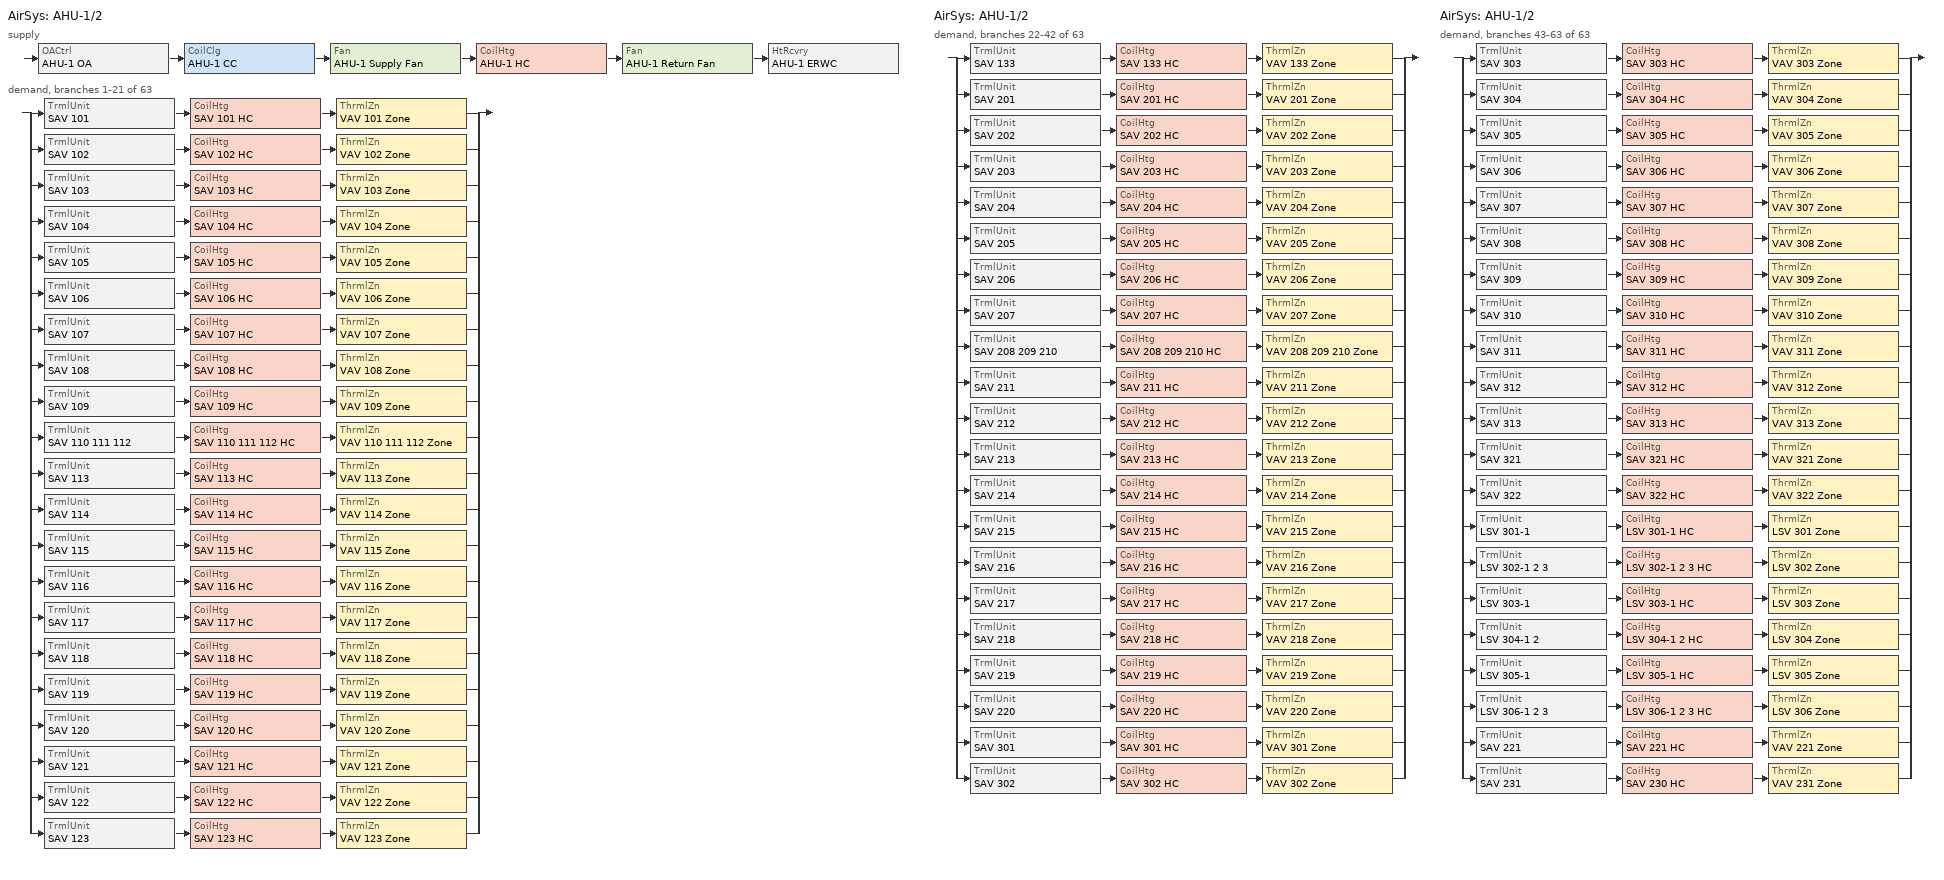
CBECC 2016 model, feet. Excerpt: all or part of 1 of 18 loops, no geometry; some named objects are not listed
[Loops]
AirSys 'AHU-1/2'
 supply: OACtrl 'AHU-1 OA' > CoilClg 'AHU-1 CC' > Fan 'AHU-1 Supply Fan' > CoilHtg 'AHU-1 HC' > Fan 'AHU-1 Return Fan' > HtRcvry 'AHU-1 ERWC'
 demand, branches 1-21 of 63: split
  | TrmlUnit 'SAV 101' > CoilHtg 'SAV 101 HC' > ThrmlZn 'VAV 101 Zone'
  | TrmlUnit 'SAV 102' > CoilHtg 'SAV 102 HC' > ThrmlZn 'VAV 102 Zone'
  | TrmlUnit 'SAV 103' > CoilHtg 'SAV 103 HC' > ThrmlZn 'VAV 103 Zone'
  | TrmlUnit 'SAV 104' > CoilHtg 'SAV 104 HC' > ThrmlZn 'VAV 104 Zone'
  | TrmlUnit 'SAV 105' > CoilHtg 'SAV 105 HC' > ThrmlZn 'VAV 105 Zone'
  | TrmlUnit 'SAV 106' > CoilHtg 'SAV 106 HC' > ThrmlZn 'VAV 106 Zone'
  | TrmlUnit 'SAV 107' > CoilHtg 'SAV 107 HC' > ThrmlZn 'VAV 107 Zone'
  | TrmlUnit 'SAV 108' > CoilHtg 'SAV 108 HC' > ThrmlZn 'VAV 108 Zone'
  | TrmlUnit 'SAV 109' > CoilHtg 'SAV 109 HC' > ThrmlZn 'VAV 109 Zone'
  | TrmlUnit 'SAV 110 111 112' > CoilHtg 'SAV 110 111 112 HC' > ThrmlZn 'VAV 110 111 112 Zone'
  | TrmlUnit 'SAV 113' > CoilHtg 'SAV 113 HC' > ThrmlZn 'VAV 113 Zone'
  | TrmlUnit 'SAV 114' > CoilHtg 'SAV 114 HC' > ThrmlZn 'VAV 114 Zone'
  | TrmlUnit 'SAV 115' > CoilHtg 'SAV 115 HC' > ThrmlZn 'VAV 115 Zone'
  | TrmlUnit 'SAV 116' > CoilHtg 'SAV 116 HC' > ThrmlZn 'VAV 116 Zone'
  | TrmlUnit 'SAV 117' > CoilHtg 'SAV 117 HC' > ThrmlZn 'VAV 117 Zone'
  | TrmlUnit 'SAV 118' > CoilHtg 'SAV 118 HC' > ThrmlZn 'VAV 118 Zone'
  | TrmlUnit 'SAV 119' > CoilHtg 'SAV 119 HC' > ThrmlZn 'VAV 119 Zone'
  | TrmlUnit 'SAV 120' > CoilHtg 'SAV 120 HC' > ThrmlZn 'VAV 120 Zone'
  | TrmlUnit 'SAV 121' > CoilHtg 'SAV 121 HC' > ThrmlZn 'VAV 121 Zone'
  | TrmlUnit 'SAV 122' > CoilHtg 'SAV 122 HC' > ThrmlZn 'VAV 122 Zone'
  | TrmlUnit 'SAV 123' > CoilHtg 'SAV 123 HC' > ThrmlZn 'VAV 123 Zone'
AirSys 'AHU-1/2'
 demand, branches 22-42 of 63: split
  | TrmlUnit 'SAV 133' > CoilHtg 'SAV 133 HC' > ThrmlZn 'VAV 133 Zone'
  | TrmlUnit 'SAV 201' > CoilHtg 'SAV 201 HC' > ThrmlZn 'VAV 201 Zone'
  | TrmlUnit 'SAV 202' > CoilHtg 'SAV 202 HC' > ThrmlZn 'VAV 202 Zone'
  | TrmlUnit 'SAV 203' > CoilHtg 'SAV 203 HC' > ThrmlZn 'VAV 203 Zone'
  | TrmlUnit 'SAV 204' > CoilHtg 'SAV 204 HC' > ThrmlZn 'VAV 204 Zone'
  | TrmlUnit 'SAV 205' > CoilHtg 'SAV 205 HC' > ThrmlZn 'VAV 205 Zone'
  | TrmlUnit 'SAV 206' > CoilHtg 'SAV 206 HC' > ThrmlZn 'VAV 206 Zone'
  | TrmlUnit 'SAV 207' > CoilHtg 'SAV 207 HC' > ThrmlZn 'VAV 207 Zone'
  | TrmlUnit 'SAV 208 209 210' > CoilHtg 'SAV 208 209 210 HC' > ThrmlZn 'VAV 208 209 210 Zone'
  | TrmlUnit 'SAV 211' > CoilHtg 'SAV 211 HC' > ThrmlZn 'VAV 211 Zone'
  | TrmlUnit 'SAV 212' > CoilHtg 'SAV 212 HC' > ThrmlZn 'VAV 212 Zone'
  | TrmlUnit 'SAV 213' > CoilHtg 'SAV 213 HC' > ThrmlZn 'VAV 213 Zone'
  | TrmlUnit 'SAV 214' > CoilHtg 'SAV 214 HC' > ThrmlZn 'VAV 214 Zone'
  | TrmlUnit 'SAV 215' > CoilHtg 'SAV 215 HC' > ThrmlZn 'VAV 215 Zone'
  | TrmlUnit 'SAV 216' > CoilHtg 'SAV 216 HC' > ThrmlZn 'VAV 216 Zone'
  | TrmlUnit 'SAV 217' > CoilHtg 'SAV 217 HC' > ThrmlZn 'VAV 217 Zone'
  | TrmlUnit 'SAV 218' > CoilHtg 'SAV 218 HC' > ThrmlZn 'VAV 218 Zone'
  | TrmlUnit 'SAV 219' > CoilHtg 'SAV 219 HC' > ThrmlZn 'VAV 219 Zone'
  | TrmlUnit 'SAV 220' > CoilHtg 'SAV 220 HC' > ThrmlZn 'VAV 220 Zone'
  | TrmlUnit 'SAV 301' > CoilHtg 'SAV 301 HC' > ThrmlZn 'VAV 301 Zone'
  | TrmlUnit 'SAV 302' > CoilHtg 'SAV 302 HC' > ThrmlZn 'VAV 302 Zone'
AirSys 'AHU-1/2'
 demand, branches 43-63 of 63: split
  | TrmlUnit 'SAV 303' > CoilHtg 'SAV 303 HC' > ThrmlZn 'VAV 303 Zone'
  | TrmlUnit 'SAV 304' > CoilHtg 'SAV 304 HC' > ThrmlZn 'VAV 304 Zone'
  | TrmlUnit 'SAV 305' > CoilHtg 'SAV 305 HC' > ThrmlZn 'VAV 305 Zone'
  | TrmlUnit 'SAV 306' > CoilHtg 'SAV 306 HC' > ThrmlZn 'VAV 306 Zone'
  | TrmlUnit 'SAV 307' > CoilHtg 'SAV 307 HC' > ThrmlZn 'VAV 307 Zone'
  | TrmlUnit 'SAV 308' > CoilHtg 'SAV 308 HC' > ThrmlZn 'VAV 308 Zone'
  | TrmlUnit 'SAV 309' > CoilHtg 'SAV 309 HC' > ThrmlZn 'VAV 309 Zone'
  | TrmlUnit 'SAV 310' > CoilHtg 'SAV 310 HC' > ThrmlZn 'VAV 310 Zone'
  | TrmlUnit 'SAV 311' > CoilHtg 'SAV 311 HC' > ThrmlZn 'VAV 311 Zone'
  | TrmlUnit 'SAV 312' > CoilHtg 'SAV 312 HC' > ThrmlZn 'VAV 312 Zone'
  | TrmlUnit 'SAV 313' > CoilHtg 'SAV 313 HC' > ThrmlZn 'VAV 313 Zone'
  | TrmlUnit 'SAV 321' > CoilHtg 'SAV 321 HC' > ThrmlZn 'VAV 321 Zone'
  | TrmlUnit 'SAV 322' > CoilHtg 'SAV 322 HC' > ThrmlZn 'VAV 322 Zone'
  | TrmlUnit 'LSV 301-1' > CoilHtg 'LSV 301-1 HC' > ThrmlZn 'LSV 301 Zone'
  | TrmlUnit 'LSV 302-1 2 3' > CoilHtg 'LSV 302-1 2 3 HC' > ThrmlZn 'LSV 302 Zone'
  | TrmlUnit 'LSV 303-1' > CoilHtg 'LSV 303-1 HC' > ThrmlZn 'LSV 303 Zone'
  | TrmlUnit 'LSV 304-1 2' > CoilHtg 'LSV 304-1 2 HC' > ThrmlZn 'LSV 304 Zone'
  | TrmlUnit 'LSV 305-1' > CoilHtg 'LSV 305-1 HC' > ThrmlZn 'LSV 305 Zone'
  | TrmlUnit 'LSV 306-1 2 3' > CoilHtg 'LSV 306-1 2 3 HC' > ThrmlZn 'LSV 306 Zone'
  | TrmlUnit 'SAV 221' > CoilHtg 'SAV 221 HC' > ThrmlZn 'VAV 221 Zone'
  | TrmlUnit 'SAV 231' > CoilHtg 'SAV 230 HC' > ThrmlZn 'VAV 231 Zone'
[AirSys]
AHU-1/2: Status=New; Type=VAV; SubType=Split3Phase; CtrlSysType=DDCToZone; FanCtrl=Continuous; NightCycleFanCtrl=CycleOnCallAnyZone; ReheatCtrlMthd=DualMaximum; Cnt=1; FanPos=DrawThrough; OptStart=1; ClgDsgnSupAirTemp=56; HtgDsgnSupAirTemp=85; ClgCtrl=WarmestResetFlowFirst; ClRstSupHi=85; ClRstSupLow=56; IsComplexSys=1; DuctIns=0; DuctLctn=Conditioned; HERSDuctReq=0; HERSDuctTested=0; NRCAMch02A=1; NRCAMch03A=0; NRCAMch04H=1; NRCAMch05A=1; NRCAMch06A=1; NRCAMch07A=1; NRCAMch08A=0; NRCAMch10A=0; NRCAMch11A=0; NRCAMch12A=0; NRCAMch13A=0; NRCAMch14A=0; NRCAMch16A=1; NRCAMch18A=0
[AirSeg] Sys=AHU-1/2; Path=NotApplicable
Name | Type
AHU-1 Supply | Supply
AHU-1 Return | Return
[CoilClg]
AHU-1 CC: Sys=AHU-1/2; Type=ChilledWater; FluidSegInRef=CHWS; FluidSegOutRef=CHWR; FluidFlowRtDsgn=568.2; CoilHdDsgn=9.05; CapTotGrossRtd=3.7022e+06; BypassMinEffCheck=0
[Fan] Sys=AHU-1/2; CtrlMthd=VariableSpeedDrive; Class=Centrifugal; CentType=AirFoil; ModelingMthd=StaticPressure; FlowCap=92000; FlowMin=10000; FlowEff=0.7; MtrType=Open; MtrPoleCnt=4; MtrPos=InAirStream
Name | TotStaticPress | MtrHP | MtrEff
AHU-1 Supply Fan | 4 | 90 | 0.95
AHU-1 Return Fan | 1 | 25 | 0.936
[CoilHtg] Sys=AHU-1/2; Type=HotWater; FluidSegInRef=HWS; FluidSegOutRef=HWR
Name | CoilHdDsgn | CapTotGrossRtd
AHU-1 HC | 2.5 | 1.142e+06
SAV 101 HC |  | 21500
SAV 102 HC |  | 8400
SAV 103 HC |  | 1500
SAV 104 HC; SAV 116 HC; SAV 306 HC; SAV 308 HC; SAV 309 HC; SAV 310 HC; SAV 311 HC; SAV 313 HC |  | 8900
SAV 105 HC; SAV 214 HC |  | 13800
SAV 106 HC |  | 41600
SAV 107 HC |  | 34000
SAV 108 HC |  | 21200
SAV 109 HC; SAV 119 HC; SAV 120 HC; SAV 121 HC |  | 2400
SAV 110 111 112 HC |  | 58800
SAV 113 HC; SAV 202 HC; SAV 203 HC; SAV 204 HC; SAV 206 HC; SAV 215 HC; SAV 216 HC; SAV 219 HC; SAV 312 HC |  | 28400
SAV 114 HC; SAV 122 HC; SAV 133 HC; SAV 201 HC; SAV 213 HC; SAV 305 HC; SAV 230 HC |  | 19600
SAV 115 HC |  | 13100
SAV 117 HC |  | 3400
SAV 118 HC |  | 17500
SAV 123 HC; SAV 205 HC; SAV 207 HC; SAV 211 HC; SAV 217 HC; SAV 218 HC; SAV 220 HC; SAV 302 HC; SAV 303 HC |  | 20400
SAV 208 209 210 HC |  | 32500
SAV 212 HC; SAV 307 HC; SAV 321 HC; SAV 221 HC |  | 4900
SAV 301 HC |  | 24300
SAV 304 HC; SAV 322 HC |  | 37300
LSV 301-1 HC |  | 27200
LSV 302-1 2 3 HC |  | 9600
LSV 303-1 HC |  | 7900
LSV 304-1 2 HC |  | 10400
LSV 305-1 HC |  | 800
LSV 306-1 2 3 HC |  | 1200
[OACtrl]
AHU-1 OA: Sys=AHU-1/2; EconoCtrlMthd=FixedDryBulb; EconoIntegration=Integrated; EconoHiTempLockout=70; EconoLowTempLockout=40; MaxOARat=0.9; AirSegSupRef=AHU-1 Supply; AirSegRetRef=AHU-1 Return
[HtRcvry]
AHU-1 ERWC: Sys=AHU-1/2; HasHXBypass=Yes; Type=Plate; RcvryType=SensibleOnly; SupFlowRtd=92000; HtgSensEff100=0.35; HtgSensEff75=0.35; HtgTotEff100=0.35; HtgTotEff75=0.35; HtgLatEff100=0; HtgLatEff75=0; ClgSensEff100=0.2; ClgSensEff75=0.2; ClgTotEff100=0.2; ClgTotEff75=0.2; ClgLatEff100=0; ClgLatEff75=0; TempCtrl=Fixed; FixedSupTemp=56; DefrostCtrl=None; DefrostCtrlTemp=0; EconoLockout=No; AuxPwr=4020
[TrmlUnit] Sys=AHU-1/2; Type=VAVReheatBox
Name | ZnServedRef | PriAirFlowMax | PriAirFlowMin | HtgAirFlowMax
SAV 101 | VAV 101 Zone | 1115 | 605 | 665
SAV 102 | VAV 102 Zone | 300 | 260 | 260
SAV 103 | VAV 103 Zone | 90 | 75 | 75
SAV 104 | VAV 104 Zone | 740 | 275 | 275
SAV 105 | VAV 105 Zone | 960 | 425 | 425
SAV 106 | VAV 106 Zone | 1540 | 1285 | 1285
SAV 107 | VAV 107 Zone | 1530 | 930 | 1050
SAV 108 | VAV 108 Zone | 1495 | 875 | 655
SAV 109 | VAV 109 Zone | 75 | 75 | 75
SAV 110 111 112 | VAV 110 111 112 Zone | 3420 | 1815 | 1815
SAV 113 | VAV 113 Zone | 1730 | 875 | 875
SAV 114 | VAV 114 Zone | 1215 | 605 | 605
SAV 115 | VAV 115 Zone | 655 | 405 | 405
SAV 116 | VAV 116 Zone | 275 | 145 | 145
SAV 117 | VAV 117 Zone | 180 | 105 | 105
SAV 118 | VAV 118 Zone | 995 | 540 | 540
SAV 119 | VAV 119 Zone | 120 | 75 | 120
SAV 120 | VAV 120 Zone | 160 | 75 | 75
SAV 121 | VAV 121 Zone | 115 | 75 | 75
SAV 122 | VAV 122 Zone | 1515 | 605 | 605
SAV 123 | VAV 123 Zone | 865 | 630 | 630
SAV 133 | VAV 133 Zone | 1055 | 605 | 605
SAV 201 | VAV 201 Zone | 1055 | 605 | 605
SAV 202 | VAV 202 Zone | 1240 | 875 | 875
SAV 203 | VAV 203 Zone | 1330 | 875 | 875
SAV 204 | VAV 204 Zone | 1435 | 875 | 875
SAV 205 | VAV 205 Zone | 820 | 630 | 630
SAV 206 | VAV 206 Zone | 1420 | 875 | 875
SAV 207 | VAV 207 Zone | 840 | 630 | 630
SAV 208 209 210 | VAV 208 209 210 Zone | 2590 | 1000 | 1000
SAV 211 | VAV 211 Zone | 865 | 630 | 630
SAV 212 | VAV 212 Zone | 385 | 150 | 150
SAV 213 | VAV 213 Zone | 610 | 605 | 605
SAV 214 | VAV 214 Zone | 630 | 425 | 425
SAV 215 | VAV 215 Zone | 1790 | 875 | 875
SAV 216 | VAV 216 Zone | 1545 | 875 | 875
SAV 217 | VAV 217 Zone | 865 | 630 | 630
SAV 218 | VAV 218 Zone | 860 | 630 | 630
SAV 219 | VAV 219 Zone | 1715 | 875 | 875
SAV 220 | VAV 220 Zone | 880 | 630 | 630
SAV 301 | VAV 301 Zone | 1900 | 750 | 750
SAV 302 | VAV 302 Zone | 1090 | 630 | 630
SAV 303 | VAV 303 Zone | 1170 | 630 | 630
SAV 304 | VAV 304 Zone | 2065 | 1150 | 1150
SAV 305 | VAV 305 Zone | 1025 | 605 | 605
SAV 306 | VAV 306 Zone | 685 | 275 | 275
SAV 307 | VAV 307 Zone | 435 | 150 | 150
SAV 308 | VAV 308 Zone | 525 | 275 | 275
SAV 309 | VAV 309 Zone | 480 | 275 | 275
SAV 310 | VAV 310 Zone | 755 | 275 | 275
SAV 311 | VAV 311 Zone | 490 | 275 | 275
SAV 312 | VAV 312 Zone | 1370 | 875 | 875
SAV 313 | VAV 313 Zone | 535 | 275 | 275
SAV 321 | VAV 321 Zone | 350 | 150 | 150
SAV 322 | VAV 322 Zone | 2445 | 1150 | 1150
LSV 301-1 | LSV 301 Zone | 2275 | 965 | 965
LSV 302-1 2 3 | LSV 302 Zone | 9185 | 3085 | 3085
LSV 303-1 | LSV 303 Zone | 1680 | 975 | 975
LSV 304-1 2 | LSV 304 Zone | 4530 | 1530 | 1530
LSV 305-1 | LSV 305 Zone | 165 | 50 | 50
LSV 306-1 2 3 | LSV 306 Zone | 1095 | 600 | 600
SAV 221 | VAV 221 Zone | 355 | 150 | 150
SAV 231 | VAV 231 Zone | 1090 | 605 | 605
